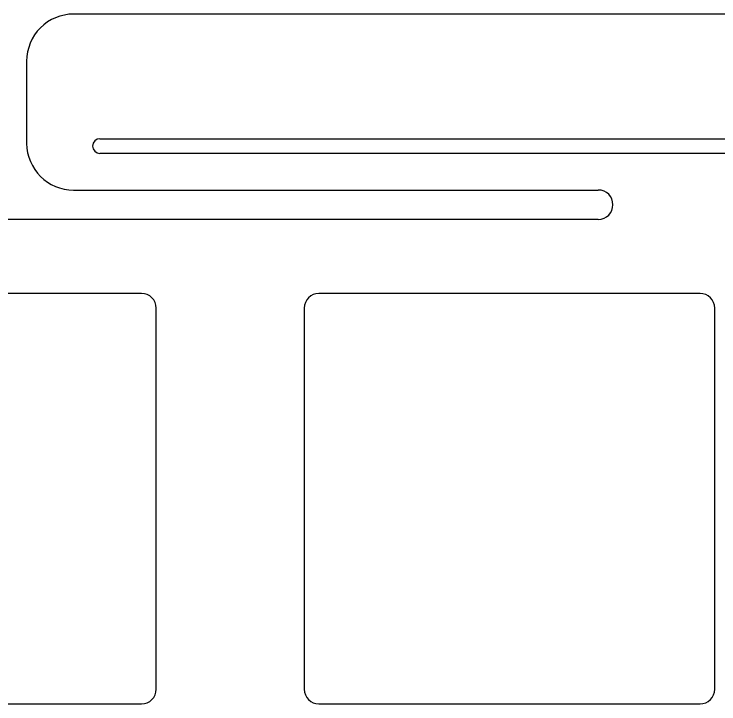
# Model space of a CAD drawing. Extents: x -1 to 285, y -102 to 8.
# Drawn here: x 87.35 to 111.39, y -16 to 7.52 of the extents above; entities that cross this region are included whole.
import ezdxf

# ---------------------------------------------------------------- set-up
doc = ezdxf.new("R2010")
doc.units = 0
doc.layers.add('BLACK', color=7, linetype='CONTINUOUS')

msp = doc.modelspace()

# ---------------------------------------------------------------- linework, layer by layer
at = {"layer": 'BLACK', "linetype": 'CONTINUOUS'}
for p, q in [((136.1799, 7.525), (89.379918, 7.525)), ((87.779918, 5.925), (87.779918, 3.117411)), ((90.2799, 3.275), (135.2799, 3.275)), ((135.2799, 2.775), (90.2799, 2.775)), ((89.3799, 1.525), (107.2799, 1.525)), ((107.2799, 0.525), (79.340975, 0.525)), ((91.7, -2), (78.7, -2)), ((110.75, -2), (97.75, -2)), ((92.2, -15.5), (92.2, -2.5)), ((97.25, -2.5), (97.25, -15.5)), ((111.25, -15.5), (111.25, -2.5)), ((78.7, -16), (91.7, -16)), ((97.75, -16), (110.75, -16))]:
    msp.add_line(p, q, dxfattribs=at)
at = {"layer": 'BLACK'}
for centre, radius, start, end in [((89.3799, 5.925), 1.599982, 89.9993554, 180), ((90.2799, 3.025), 0.25, -270, -90), ((89.3799, 3.125), 1.6, -179.7282379, -90), ((107.2799, 1.025), 0.5, -90, 90), ((91.7, -2.5), 0.5, 0, 90), ((97.75, -2.5), 0.5, 90, 180), ((110.75, -2.5), 0.5, 0, 90), ((91.7, -15.5), 0.5, -90, 0), ((97.75, -15.5), 0.5, -180, -90), ((110.75, -15.5), 0.5, -90, 0)]:
    msp.add_arc(centre, radius, start, end, dxfattribs=at)

doc.saveas('drawing.dxf')
